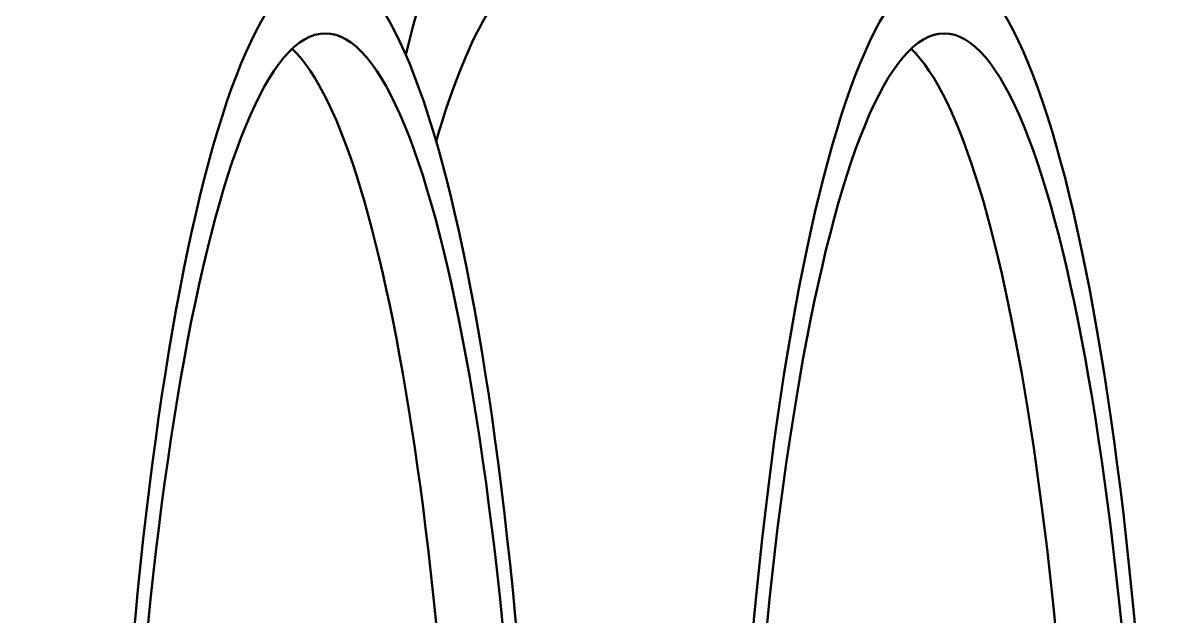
# Model space of a CAD drawing. Header units: inches. Extents: x 15 to 402, y 6 to 258.
# Drawn here: x 218.931 to 221.045, y 111.029 to 112.133 of the extents above; entities that cross this region are included whole.
import ezdxf

# ---------------------------------------------------------------- set-up
doc = ezdxf.new("R2010")
doc.units = ezdxf.units.IN
doc.header["$LTSCALE"] = 12
doc.header["$MEASUREMENT"] = 0
doc.layers.add('Visible (ANSI)', color=7, linetype='Continuous', lineweight=50)

msp = doc.modelspace()

# ---------------------------------------------------------------- linework, layer by layer
at = {"layer": 'Visible (ANSI)'}
for centre, major_axis, start_param, end_param in [((218.6932, 109.92711), (0, 2.8125), 5.6776934, 8.9488413), ((218.75475, 109.92711), (0, -2.625), 2.6486674, 6.4489813), ((219.90516, 109.92711), (0, 2.625), 5.79026, 6.8965712), ((219.90516, 109.92711), (0, 2.3125), 0, 0.5383848), ((219.37025, 109.92711), (0, -2.18642), 0.1628354, 2.9787572), ((220.52066, 109.92711), (0, -2.18642), 0.1628354, 2.9787572)]:
    msp.add_ellipse(centre, major_axis=major_axis, ratio=0.1736482, start_param=start_param, end_param=end_param, dxfattribs=at)
for centre, major_axis in [((219.49335, 109.92711), (0, 2.3125)), ((220.64376, 109.92711), (0, 2.3125)), ((219.49335, 109.92711), (0, 2.18642)), ((220.64376, 109.92711), (0, 2.18642))]:
    msp.add_ellipse(centre, major_axis=major_axis, ratio=0.1736482, dxfattribs=at)

doc.saveas('drawing.dxf')
